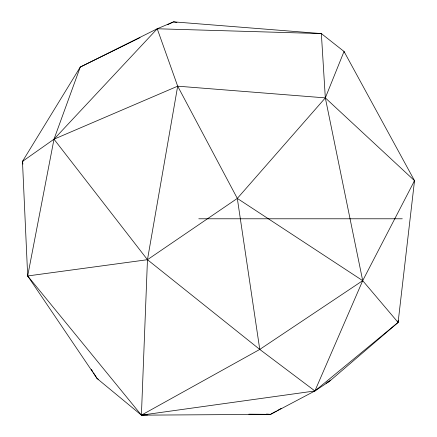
<?xml version="1.0" encoding="UTF-8"?>
<svg xmlns="http://www.w3.org/2000/svg" width="437" height="437" viewBox="0 0 437 437"><rect width="100%" height="100%" fill="white"/><g stroke="black" fill="none" stroke-linecap="round" stroke-linejoin="round"><path stroke-width="0.66" d="M140.031 37.631L80.261 67.058L54.002 139.195L27.684 275.955L141.408 415.15L314.902 390.951L398.096 322.446L414.522 180.689L344.039 51.473L321.359 33.589L173.609 21.85L157.227 28.771L80.261 67.058L22.478 161.406L27.684 275.955L97.134 378.584L141.408 415.15L270.552 414.363L314.902 390.951L329.564 381.239L398.096 322.446L398.102 320.408M147.542 414.942L141.408 415.15L147.46 259.704L177.684 86.176L157.227 28.771L321.359 33.589L325.325 97.888L362.705 280.663L398.096 322.446M414.052 181.961L414.522 180.689L325.325 97.888L177.684 86.176L54.002 139.195L22.478 161.406L22.899 164.104M326.018 383.227L329.564 381.239L330.11 379.988M414.522 180.689L362.705 280.663L314.902 390.951L259.764 349.425L147.46 259.704L54.002 139.195L157.227 28.771M28.618 276.932L27.684 275.955L147.46 259.704L237.313 198.414L325.325 97.888L344.039 51.473L344.449 52.773M141.408 415.15L259.764 349.425L362.705 280.663L237.313 198.414L177.684 86.176M22.478 161.406L23.636 160.69M248.833 414.178L270.552 414.363L276.452 411.053M277.632 410.392L281.171 408.404M167.502 24.718L173.609 21.85L176.941 22.511M327.613 381.856L329.564 381.239M198.791 218.784L402.28 218.784M317.967 33.534L321.359 33.589M266.488 414.036L270.552 414.363M98.336 379.207L97.134 378.584L93.523 372.827M91.355 369.369L92.797 371.674M237.313 198.414L259.764 349.425"/></g></svg>
